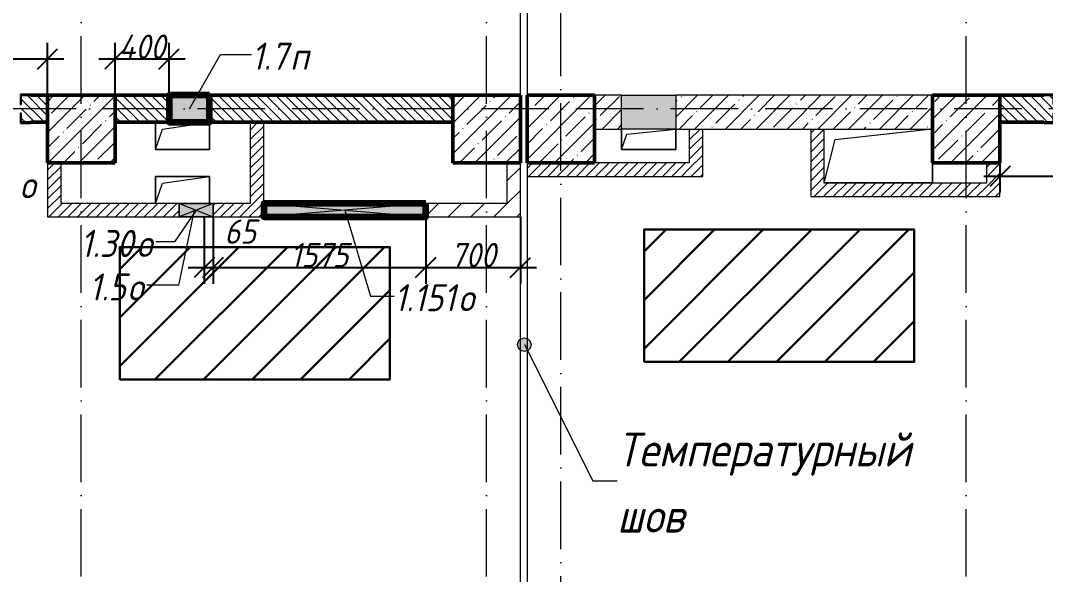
# Model space of a CAD drawing. Header units: millimetres. Extents: x -356862 to 418287, y 0 to 839748.
# Drawn here: x -141915 to -134328, y 461550 to 465651 of the extents above; entities that cross this region are included whole.
import ezdxf

# ---------------------------------------------------------------- set-up
doc = ezdxf.new("R2010")
doc.units = ezdxf.units.MM
doc.linetypes.add('50_200_ШТРИХ_1Т_ш5_п1_п1_', pattern=[700, 500, -100, 0, -100])
for name, color, linetype, lineweight in [('0) строит. леса', 20, 'Continuous', 30), ('9.7) Заделка 956 шт', 6, 'Continuous', 158), ('A-____-____-DIMS', 7, 'Continuous', 9), ('A-DETL-GENF-OTLN', 7, 'Continuous', 9), ('A-FLOR-____-OTLN', 7, 'Continuous', 9), ('A-GENM-____-MCUT', 7, 'Continuous', 25), ('A-GENM-____-OTLN', 7, 'Continuous', 9), ('A-GENM-____-OTLN-1', 7, 'Continuous', 25), ('A-GLAZ-____-IDEN', 7, 'Continuous', 9), ('A-GLAZ-____-OTLN', 7, 'Continuous', 9), ('A-WALL-____-MCUT-1', 7, 'Continuous', 9), ('A-WALL-____-MCUT-2', 7, 'Continuous', 50), ('A-WALL-____-PATT-1', 7, 'Continuous', 9), ('A-WALL-FNSH-MCUT-1', 7, 'Continuous', 9), ('G-____-____-TEXT', 7, 'Continuous', 9), ('S-COLS-____-MCUT', 7, 'Continuous', 50), ('S-COLS-____-OTLN', 7, 'Continuous', 9), ('S-GRID-____-OTLN-1', 7, '50_200_ШТРИХ_1Т_ш5_п1_п1_', 9)]:
    doc.layers.add(name, color=color, linetype=linetype, lineweight=lineweight)
doc.layers.add('A-GLAZ-____-OTLN-1', color=7, linetype='Continuous', lineweight=9, true_color=0xc0c0c0)
doc.styles.add('ISOCPEUR_I', font='isocpeui.ttf', dxfattribs={"width": 0.9, "height": 2.5})
doc.styles.add('ISOCPEUR_I_10', font='isocpeui.ttf', dxfattribs={"width": 0.9, "height": 180})
doc.styles.add('ISOCPEUR_I_9', font='isocpeui.ttf', dxfattribs={"width": 0.9, "height": 250})
doc.dimstyles.new('ISO-1_8_0_9К_СРЕДНИЙ_Кладочные_3', dxfattribs={"dimscale": 304.8, "dimtxt": 179.276612, "dimasz": 0.492126, "dimexe": 0.393701, "dimexo": 0, "dimgap": 0, "dimtad": 1, "dimdec": 3, "dimrnd": 0.001, "dimdsep": 46, "dimtxsty": 'ISOCPEUR_I_10', "dimblk1": 'OBLIQUE', "dimblk2": 'OBLIQUE', "dimsah": 1, "dimcen": 0.09, "dimdle": 0.393701, "dimazin": 0, "dimtfac": 1, "dimtdec": 4, "dimtix": 1, "dimtmove": 0, "dimatfit": 3, "dimfxl": 1, "dimtvp": 1, "dimtolj": 1, "dimtzin": 0, "dimarcsym": 2})
doc.dimstyles.new('ISO-1_8_0_9К_СРЕДНИЙ_Кладочные_4', dxfattribs={"dimscale": 304.8, "dimtxt": 179.276612, "dimasz": 0.492126, "dimexe": 0.393701, "dimexo": 0, "dimgap": 0, "dimtad": 1, "dimdec": 3, "dimrnd": 0.001, "dimdsep": 46, "dimtxsty": 'ISOCPEUR_I_10', "dimblk1": 'OBLIQUE', "dimblk2": 'OBLIQUE', "dimsah": 1, "dimcen": 0.09, "dimdle": 0.393701, "dimazin": 0, "dimtfac": 1, "dimtdec": 4, "dimtix": 1, "dimtmove": 1, "dimatfit": 3, "dimfxl": 1, "dimtvp": 1, "dimtolj": 1, "dimtzin": 0, "dimarcsym": 2})
pattern_1 = [(135, (-176515.067, 459015.94), (-35.35534, -35.35534), [])]
pattern_2 = [(45, (-176515.067, 459015.94), (-35.35534, 35.35534), [])]
pattern_3 = [(45, (-176515.07, 459015.94), (-84.8528, 84.8528), [])]

# ---------------------------------------------------------------- blocks, each defined once
blk = doc.blocks.new('BSC_Колонна _Прямоугольная - 500х500-V75-АР1_План отверстий 1 этажа в осях 1-64_А-ГГ')
at = {"layer": 'S-COLS-____-OTLN'}
h = blk.add_hatch(dxfattribs=at)
h.set_pattern_fill('FP_107', color=256, style=0, pattern_type=2)
h.set_pattern_definition([(45, (-38050, -5831.04), (-114.04925, 114.04925), []), (45, (-37935.95, -5831.04), (-114.04925, 114.04925), [201.613, -40.323, 3.353, -36.97])])
h.paths.add_polyline_path([(-250, -250), (250, -250), (250, 250), (-250, 250)], flags=0)
at = {"layer": 'S-COLS-____-MCUT'}
for p, q in [((250, 250), (-250, 250)), ((-250, 250), (-250, -250)), ((250, -250), (250, 250)), ((-250, -250), (250, -250))]:
    blk.add_line(p, q, dxfattribs=at)
blk = doc.blocks.new('BSC_Колонна _Прямоугольная - 500х500-V97-АР1_План отверстий 1 этажа в осях 1-64_А-ГГ')
at = {"layer": 'S-COLS-____-OTLN'}
h = blk.add_hatch(dxfattribs=at)
h.set_pattern_fill('FP_129', color=256, style=0, pattern_type=2)
h.set_pattern_definition([(45, (-38600, -5831.04), (-114.04925, 114.04925), []), (45, (-38485.95, -5831.04), (-114.04925, 114.04925), [201.613, -40.323, 3.353, -36.97])])
h.paths.add_polyline_path([(-250, -250), (250, -250), (250, 250), (-250, 250)], flags=0)
at = {"layer": 'S-COLS-____-MCUT'}
for p, q in [((250, 250), (-250, 250)), ((-250, 250), (-250, -250)), ((250, -250), (250, 250)), ((-250, -250), (250, -250))]:
    blk.add_line(p, q, dxfattribs=at)
blk = doc.blocks.new('BSC_Колонна _Прямоугольная - 500х500-V104-АР1_План отверстий 1 этажа в осях 1-64_А-ГГ')
at = {"layer": 'S-COLS-____-OTLN'}
h = blk.add_hatch(dxfattribs=at)
h.set_pattern_fill('FP_136', color=256, style=0, pattern_type=2)
h.set_pattern_definition([(45, (-35050, -5831.04), (-114.04925, 114.04925), []), (45, (-34935.95, -5831.04), (-114.04925, 114.04925), [201.613, -40.323, 3.353, -36.97])])
h.paths.add_polyline_path([(-250, -250), (250, -250), (250, 250), (-250, 250)], flags=0)
at = {"layer": 'S-COLS-____-MCUT'}
for p, q in [((250, 250), (-250, 250)), ((-250, 250), (-250, -250)), ((250, -250), (250, 250)), ((-250, -250), (250, -250))]:
    blk.add_line(p, q, dxfattribs=at)
blk = doc.blocks.new('BSC_Колонна _Прямоугольная - 500х500-V142-АР1_План отверстий 1 этажа в осях 1-64_А-ГГ')
at = {"layer": 'S-COLS-____-OTLN'}
h = blk.add_hatch(dxfattribs=at)
h.set_pattern_fill('FP_176', color=256, style=0, pattern_type=2)
h.set_pattern_definition([(45, (-41600, -5831.04), (-114.04925, 114.04925), []), (45, (-41485.95, -5831.04), (-114.04925, 114.04925), [201.613, -40.323, 3.353, -36.97])])
h.paths.add_polyline_path([(-250, -250), (250, -250), (250, 250), (-250, 250)], flags=0)
at = {"layer": 'S-COLS-____-MCUT'}
for p, q in [((250, 250), (-250, 250)), ((-250, 250), (-250, -250)), ((250, -250), (250, 250)), ((-250, -250), (250, -250))]:
    blk.add_line(p, q, dxfattribs=at)
blk = doc.blocks.new('Фахверк_СКБ_Уголок - 200_4010-27904266-АР1_План отверстий 1 этажа в осях 1-64_А-ГГ')
at = {"layer": 'A-GENM-____-MCUT'}
for p, q in [((125, 156), (50, 156)), ((50, 156), (50, 150)), ((125, 81), (125, 156)), ((50, 150), (119, 150)), ((119, 150), (119, 81)), ((119, 81), (125, 81)), ((125, 19), (119, 19)), ((119, 19), (119, -50)), ((125, -56), (125, 19)), ((119, -50), (50, -50)), ((50, -50), (50, -56)), ((50, -56), (125, -56))]:
    blk.add_line(p, q, dxfattribs=at)
blk = doc.blocks.new('Фахверк_СКБ_Уголок - 200_4010_1-27904659-АР1_План отверстий 1 этажа в осях 1-64_А-ГГ')
at = {"layer": 'A-GENM-____-MCUT'}
for p, q in [((125, 156), (50, 156)), ((50, 156), (50, 150)), ((125, 81), (125, 156)), ((50, 150), (119, 150)), ((119, 150), (119, 81)), ((119, 81), (125, 81)), ((125, 19), (119, 19)), ((119, 19), (119, -50)), ((125, -56), (125, 19)), ((119, -50), (50, -50)), ((50, -50), (50, -56)), ((50, -56), (125, -56))]:
    blk.add_line(p, q, dxfattribs=at)
blk = doc.blocks.new('AR_Отверстие Ниша - Лючок-32405722-АР1_План отверстий 1 этажа в осях 1-64_А-ГГ')
at = {"layer": 'A-GLAZ-____-OTLN-1'}
blk.add_hatch(color=256, dxfattribs=at).paths.add_polyline_path([(200, -125), (200, 125), (-200, 125), (-200, -125)], flags=0)
at = {"layer": 'A-GLAZ-____-OTLN'}
for p, q in [((-200, 125), (200, 125)), ((-200, -125), (-200, 125)), ((200, 125), (200, -125)), ((200, -125), (-200, -125))]:
    blk.add_line(p, q, dxfattribs=at)
blk = doc.blocks.new('AR_Отверстие Ниша - Лючок-32404260-АР1_План отверстий 1 этажа в осях 1-64_А-ГГ')
at = {"layer": 'A-GLAZ-____-OTLN'}
blk.add_hatch(color=256, dxfattribs=at).paths.add_polyline_path([(150, 100), (-150, 100), (-150, -100), (150, -100)], flags=0)
for p, q in [((150, 100), (-150, 100)), ((-150, 100), (-150, -100)), ((150, -100), (150, 100)), ((-150, -100), (150, -100))]:
    blk.add_line(p, q, dxfattribs=at)
blk = doc.blocks.new('AR_Отверстие прямоугольное _в плите_ - AR_Отверстие прямоугольное _в плите_-30459223-АР1_План отверстий 1 этажа в осях 1-64_А-ГГ')
at = {"layer": 'A-GENM-____-OTLN'}
for p, q in [((-200, 100), (-200, -100)), ((-150, 50), (200, 100)), ((200, -100), (200, 100)), ((-200, -100), (-150, 50)), ((-200, -100), (200, -100))]:
    blk.add_line(p, q, dxfattribs=at)
blk = doc.blocks.new('AR_Отверстие прямоугольное _в плите_ - AR_Отверстие прямоугольное _в плите_-30459225-АР1_План отверстий 1 этажа в осях 1-64_А-ГГ')
at = {"layer": 'A-GENM-____-OTLN'}
for p, q in [((-200, 75), (-200, -75)), ((-200, -75), (-162.5, 37.5)), ((-162.5, 37.5), (200, 75)), ((200, -75), (200, 75)), ((-200, -75), (200, -75))]:
    blk.add_line(p, q, dxfattribs=at)
blk = doc.blocks.new('AR_Отверстие прямоугольное _в плите_ - AR_Отверстие прямоугольное _в плите_-30552658-АР1_План отверстий 1 этажа в осях 1-64_А-ГГ')
at = {"layer": 'A-GENM-____-OTLN'}
for p, q in [((-320, 120), (377.4, 197.5)), ((-400, -200), (-320, 120)), ((400, -200), (400, -52.5)), ((-400, -200), (400, -200))]:
    blk.add_line(p, q, dxfattribs=at)
blk = doc.blocks.new('AR_Отверстие прямоугольное _в плите_ - AR_Отверстие прямоугольное _в плите_-V203-АР1_План отверстий 1 этажа в осях 1-64_А-ГГ')
at = {"layer": 'A-GENM-____-OTLN'}
for p, q in [((200, 100), (-200, 100)), ((-200, 100), (-200, -100)), ((-150, 50), (200, 100)), ((200, -100), (200, 100)), ((-200, -100), (-150, 50))]:
    blk.add_line(p, q, dxfattribs=at)
blk = doc.blocks.new('AR_Отверстие прямоугольное _в стене__БезПР - AR_Отверстие прямоугольное _в стене__БезПР-36428102-АР1_План отверстий 1 этажа в осях 1-64_А-ГГ')
at = {"layer": 'A-GLAZ-____-OTLN'}
blk.add_hatch(color=256, dxfattribs=at).paths.add_polyline_path([(600, -50), (600, 50), (-600, 50), (-600, -50)], flags=0)
at = {"layer": 'A-DETL-GENF-OTLN'}
for p, q in [((-600, -50), (-600, 50)), ((-600, 50), (600, 50)), ((600, 50), (-600, -50)), ((-600, 50), (600, -50)), ((600, 50), (-600, 50)), ((-600, 50), (-600, -50)), ((600, 50), (600, -50)), ((600, -50), (600, 50)), ((600, -50), (-600, -50)), ((-600, -50), (600, -50))]:
    blk.add_line(p, q, dxfattribs=at)
at = {"layer": 'A-GLAZ-____-OTLN'}
blk.add_line((600, 50), (-600, 50), dxfattribs=at)
blk = doc.blocks.new('AR_Отверстие прямоугольное _в стене__БезПР - AR_Отверстие прямоугольное _в стене__БезПР-36428135-АР1_План отверстий 1 этажа в осях 1-64_А-ГГ')
at = {"layer": 'A-GLAZ-____-OTLN'}
blk.add_hatch(color=256, dxfattribs=at).paths.add_polyline_path([(125, -50), (125, 50), (-125, 50), (-125, -50)], flags=0)
at = {"layer": 'A-DETL-GENF-OTLN'}
for p, q in [((-125, -50), (-125, 50)), ((-125, 50), (125, 50)), ((125, 50), (-125, -50)), ((-125, 50), (125, -50)), ((125, 50), (-125, 50)), ((-125, 50), (-125, -50)), ((125, 50), (125, -50)), ((125, -50), (125, 50)), ((125, -50), (-125, -50)), ((-125, -50), (125, -50))]:
    blk.add_line(p, q, dxfattribs=at)
blk = doc.blocks.new('_Oblique')
at = {"color": 0, "linetype": 'ByBlock', "lineweight": -2}
blk.add_line((-0.5, -0.5), (0.5, 0.5), dxfattribs=at)
blk = doc.blocks.new('*D13321')
at = {"layer": 'A-____-____-DIMS', "color": 0, "lineweight": -2, "transparency": 16777216}
for p, q in [((-141215.1, 465097), (-141215.1, 465486.4)), ((-140815.1, 465070.5), (-140815.1, 465486.4)), ((-141335.1, 465366.4), (-140695.1, 465366.4))]:
    blk.add_line(p, q, dxfattribs=at)
at = {"layer": 'Defpoints', "color": 0, "transparency": 16777216}
for p in [(-140815.1, 465366.4), (-141215.1, 465097), (-140815.1, 465070.5)]:
    blk.add_point(p, dxfattribs=at)
at = {"layer": 'A-____-____-DIMS', "color": 0, "lineweight": -2, "transparency": 16777216, "xscale": 150, "yscale": 150, "zscale": 150, "rotation": 180}
blk.add_blockref('_Oblique', (-141215.1, 465366.4), dxfattribs=at)
at = {"layer": 'A-____-____-DIMS', "color": 0, "lineweight": -2, "transparency": 16777216, "xscale": 150, "yscale": 150, "zscale": 150}
blk.add_blockref('_Oblique', (-140815.1, 465366.4), dxfattribs=at)
at = {"layer": 'A-____-____-DIMS', "color": 0, "transparency": 16777216, "insert": (-141015.1, 465456.4), "char_height": 180, "width": 426.127, "attachment_point": 5, "style": 'ISOCPEUR_I_10'}
blk.add_mtext('\\A1;400', dxfattribs=at)
blk = doc.blocks.new('*D13323')
at = {"layer": 'A-____-____-DIMS', "color": 0, "lineweight": -2, "transparency": 16777216}
for p, q in [((-142665.1, 465097), (-142665.1, 465486.4)), ((-141715.1, 465097), (-141715.1, 465486.4)), ((-142785.1, 465366.4), (-141595.1, 465366.4))]:
    blk.add_line(p, q, dxfattribs=at)
at = {"layer": 'Defpoints', "color": 0, "transparency": 16777216}
for p in [(-141715.1, 465366.4), (-142665.1, 465097), (-141715.1, 465097)]:
    blk.add_point(p, dxfattribs=at)
at = {"layer": 'A-____-____-DIMS', "color": 0, "lineweight": -2, "transparency": 16777216, "xscale": 150, "yscale": 150, "zscale": 150, "rotation": 180}
blk.add_blockref('_Oblique', (-142665.1, 465366.4), dxfattribs=at)
at = {"layer": 'A-____-____-DIMS', "color": 0, "lineweight": -2, "transparency": 16777216, "xscale": 150, "yscale": 150, "zscale": 150}
blk.add_blockref('_Oblique', (-141715.1, 465366.4), dxfattribs=at)
at = {"layer": 'A-____-____-DIMS', "color": 0, "transparency": 16777216, "insert": (-142190.1, 465456.4), "char_height": 180, "width": 409.578, "attachment_point": 5, "style": 'ISOCPEUR_I_10'}
blk.add_mtext('\\A1;950', dxfattribs=at)
blk = doc.blocks.new('*D13372')
at = {"layer": 'A-____-____-DIMS', "color": 0, "lineweight": -2, "transparency": 16777216}
for p, q in [((-134665.1, 464897), (-134665.1, 464377.5)), ((-133515.1, 464897), (-133515.1, 464377.5)), ((-134785.1, 464497.5), (-133395.1, 464497.5))]:
    blk.add_line(p, q, dxfattribs=at)
at = {"layer": 'Defpoints', "color": 0, "transparency": 16777216}
for p in [(-134665.1, 464897), (-133515.1, 464897), (-133515.1, 464497.5)]:
    blk.add_point(p, dxfattribs=at)
at = {"layer": 'A-____-____-DIMS', "color": 0, "lineweight": -2, "transparency": 16777216, "xscale": 150, "yscale": 150, "zscale": 150, "rotation": 180}
blk.add_blockref('_Oblique', (-134665.1, 464497.5), dxfattribs=at)
at = {"layer": 'A-____-____-DIMS', "color": 0, "lineweight": -2, "transparency": 16777216, "xscale": 150, "yscale": 150, "zscale": 150}
blk.add_blockref('_Oblique', (-133515.1, 464497.5), dxfattribs=at)
at = {"layer": 'A-____-____-DIMS', "color": 0, "transparency": 16777216, "insert": (-134090.1, 464587.5), "char_height": 180, "width": 463.361, "attachment_point": 5, "style": 'ISOCPEUR_I_10'}
blk.add_mtext('\\A1;1150', dxfattribs=at)
blk = doc.blocks.new('*D13374')
at = {"layer": 'A-____-____-DIMS', "color": 0, "lineweight": -2, "transparency": 16777216}
for p, q in [((-140555.1, 464197), (-140555.1, 463702.6)), ((-140490.1, 464197), (-140490.1, 463702.6)), ((-140675.1, 463822.6), (-140370.1, 463822.6))]:
    blk.add_line(p, q, dxfattribs=at)
at = {"layer": 'Defpoints', "color": 0, "transparency": 16777216}
for p in [(-140555.1, 464197), (-140490.1, 464197), (-140490.1, 463822.6)]:
    blk.add_point(p, dxfattribs=at)
at = {"layer": 'A-____-____-DIMS', "color": 0, "lineweight": -2, "transparency": 16777216, "xscale": 150, "yscale": 150, "zscale": 150, "rotation": 180}
blk.add_blockref('_Oblique', (-140555.1, 463822.6), dxfattribs=at)
at = {"layer": 'A-____-____-DIMS', "color": 0, "lineweight": -2, "transparency": 16777216, "xscale": 150, "yscale": 150, "zscale": 150}
blk.add_blockref('_Oblique', (-140490.1, 463822.6), dxfattribs=at)
at = {"layer": 'A-____-____-DIMS', "color": 0, "transparency": 16777216, "insert": (-140406.6, 464177.7), "char_height": 180, "width": 273.052, "attachment_point": 1, "line_spacing_factor": 1.149209, "style": 'ISOCPEUR_I_10'}
blk.add_mtext('\\A1;65', dxfattribs=at)
blk = doc.blocks.new('*D13375')
at = {"layer": 'A-____-____-DIMS', "color": 0, "lineweight": -2, "transparency": 16777216}
for p, q in [((-140490.1, 464197), (-140490.1, 463702.6)), ((-138915.1, 464197), (-138915.1, 463702.6)), ((-140610.1, 463822.6), (-138795.1, 463822.6))]:
    blk.add_line(p, q, dxfattribs=at)
at = {"layer": 'Defpoints', "color": 0, "transparency": 16777216}
for p in [(-140490.1, 464197), (-138915.1, 464197), (-138915.1, 463822.6)]:
    blk.add_point(p, dxfattribs=at)
at = {"layer": 'A-____-____-DIMS', "color": 0, "lineweight": -2, "transparency": 16777216, "xscale": 150, "yscale": 150, "zscale": 150, "rotation": 180}
blk.add_blockref('_Oblique', (-140490.1, 463822.6), dxfattribs=at)
at = {"layer": 'A-____-____-DIMS', "color": 0, "lineweight": -2, "transparency": 16777216, "xscale": 150, "yscale": 150, "zscale": 150}
blk.add_blockref('_Oblique', (-138915.1, 463822.6), dxfattribs=at)
at = {"layer": 'A-____-____-DIMS', "color": 0, "transparency": 16777216, "insert": (-139702.6, 463913.7), "char_height": 180, "width": 504.733, "attachment_point": 5, "style": 'ISOCPEUR_I_10'}
blk.add_mtext('\\A1;1575', dxfattribs=at)
blk = doc.blocks.new('*D13376')
at = {"layer": 'A-____-____-DIMS', "color": 0, "lineweight": -2, "transparency": 16777216}
for p, q in [((-138915.1, 464197), (-138915.1, 463702.6)), ((-138215.1, 464197), (-138215.1, 463702.6)), ((-139035.1, 463822.6), (-138095.1, 463822.6))]:
    blk.add_line(p, q, dxfattribs=at)
at = {"layer": 'Defpoints', "color": 0, "transparency": 16777216}
for p in [(-138915.1, 464197), (-138215.1, 464197), (-138215.1, 463822.6)]:
    blk.add_point(p, dxfattribs=at)
at = {"layer": 'A-____-____-DIMS', "color": 0, "lineweight": -2, "transparency": 16777216, "xscale": 150, "yscale": 150, "zscale": 150, "rotation": 180}
blk.add_blockref('_Oblique', (-138915.1, 463822.6), dxfattribs=at)
at = {"layer": 'A-____-____-DIMS', "color": 0, "lineweight": -2, "transparency": 16777216, "xscale": 150, "yscale": 150, "zscale": 150}
blk.add_blockref('_Oblique', (-138215.1, 463822.6), dxfattribs=at)
at = {"layer": 'A-____-____-DIMS', "color": 0, "transparency": 16777216, "insert": (-138565.1, 463913.7), "char_height": 180, "width": 409.578, "attachment_point": 5, "style": 'ISOCPEUR_I_10'}
blk.add_mtext('\\A1;700', dxfattribs=at)

msp = doc.modelspace()

# ---------------------------------------------------------------- hatches: boundary and pattern name
at = {"layer": '0) строит. леса'}
h = msp.add_hatch(dxfattribs=at)
h.set_pattern_fill('ANSI31', color=256, scale=80)
h.set_pattern_definition([(45, (-136859.22, 609141.76), (-179.60512, 179.60512), [])])
h.paths.add_polyline_path([(-137299.4515, 463123.2593), (-135299.4515, 463123.2593), (-135299.4515, 464103.2593), (-137299.4515, 464103.2593)])
h = msp.add_hatch(dxfattribs=at)
h.set_pattern_fill('ANSI31', color=256, scale=80)
h.set_pattern_definition([(45, (-140740.37, 609012.32), (-179.60512, 179.60512), [])])
h.paths.add_polyline_path([(-141180.6027, 462993.8263), (-139180.6027, 462993.8263), (-139180.6027, 463973.8263), (-141180.6027, 463973.8263)])
at = {"layer": 'A-WALL-____-PATT-1'}
h = msp.add_hatch(dxfattribs=at)
h.set_pattern_fill('FP_6', color=256, style=0, pattern_type=2)
h.set_pattern_definition(pattern_1)
h.paths.add_polyline_path([(-141840.0675, 464896.983), (-141715.0675, 464896.983), (-141715.0675, 465096.983), (-141909.0675, 465096.983), (-141909.0675, 465027.983), (-141915.0675, 465027.983), (-141915.0675, 464965.983), (-141909.0675, 464965.983), (-141909.0675, 464896.983)], flags=0)
h.paths.add_polyline_path([(-143790.0675, 464896.983), (-143721.0675, 464896.983), (-143721.0675, 464965.983), (-143715.0675, 464965.983), (-143715.0675, 465027.983), (-143721.0675, 465027.983), (-143721.0675, 465096.983), (-144065.0675, 465096.983), (-144065.0675, 464896.983)], flags=0)
h.paths.add_polyline_path([(-145409.0675, 464896.983), (-144665.0675, 464896.983), (-144665.0675, 465096.983), (-145409.0675, 465096.983), (-145409.0675, 465027.983), (-145415.0675, 465027.983), (-145415.0675, 464965.983), (-145409.0675, 464965.983), (-145409.0675, 464910.3909)], flags=0)
h.paths.add_polyline_path([(-146121.0675, 464896.983), (-146121.0675, 464965.983), (-146115.0675, 464965.983), (-146115.0675, 465027.983), (-146121.0675, 465027.983), (-146121.0675, 465096.983), (-146409.0675, 465096.983), (-146409.0675, 465027.983), (-146415.0675, 465027.983), (-146415.0675, 464965.983), (-146409.0675, 464965.983), (-146409.0675, 464896.983), (-146190.0675, 464896.983)], flags=0)
h.paths.add_polyline_path([(-147121.0675, 464896.983), (-147121.0675, 464965.983), (-147115.0675, 464965.983), (-147115.0675, 465027.983), (-147121.0675, 465027.983), (-147121.0675, 465096.983), (-147215.0675, 465096.983), (-147215.0675, 464896.983), (-147190.0675, 464896.983)], flags=0)
h = msp.add_hatch(dxfattribs=at)
h.set_pattern_fill('FP_6', color=256, style=0, pattern_type=2)
h.set_pattern_definition(pattern_1)
h.paths.add_polyline_path([(-140515.0675, 464896.983), (-138715.0675, 464896.983), (-138715.0675, 465096.983), (-140515.0675, 465096.983)], flags=0)
h.paths.add_polyline_path([(-141215.0675, 464896.983), (-140815.0675, 464896.983), (-140815.0675, 465096.983), (-141215.0675, 465096.983)], flags=0)
h = msp.add_hatch(dxfattribs=at)
h.set_pattern_fill('FP_27', color=256, style=0, pattern_type=2)
h.set_pattern_definition([(45, (-176515.07, 459015.94), (-114.04925, 114.04925), []), (45, (-176401.02, 459015.94), (-114.04925, 114.04925), [201.612, -40.322, 3.353, -36.97])])
h.paths.add_polyline_path([(-135165.0675, 464846.983), (-135165.0675, 465096.983), (-137065.0675, 465096.983), (-137065.0675, 464846.983), (-135878.3389, 464846.983)], flags=0)
h.paths.add_polyline_path([(-137665.0675, 464846.983), (-137465.0675, 464846.983), (-137465.0675, 465096.983), (-137665.0675, 465096.983)], flags=0)
h = msp.add_hatch(dxfattribs=at)
h.set_pattern_fill('FP_6', color=256, style=0, pattern_type=2)
h.set_pattern_definition(pattern_1)
h.paths.add_polyline_path([(-132559.0675, 464896.983), (-132165.0675, 464896.983), (-132165.0675, 465096.983), (-132559.0675, 465096.983), (-132559.0675, 465027.983), (-132565.0675, 465027.983), (-132565.0675, 464965.983), (-132559.0675, 464965.983), (-132559.0675, 464936.983)], flags=0)
h.paths.add_polyline_path([(-134271.0675, 464896.983), (-134271.0675, 464965.983), (-134265.0675, 464965.983), (-134265.0675, 465027.983), (-134271.0675, 465027.983), (-134271.0675, 465096.983), (-134665.0675, 465096.983), (-134665.0675, 464896.983), (-134340.0675, 464896.983)], flags=0)
h = msp.add_hatch(dxfattribs=at)
h.set_pattern_fill('FP_5', color=256, style=0, pattern_type=2)
h.set_pattern_definition(pattern_2)
h.paths.add_polyline_path([(-140115.0675, 464296.983), (-140115.0675, 464896.983), (-140215.0675, 464896.983), (-140215.0675, 464296.983)], flags=0)
h = msp.add_hatch(dxfattribs=at)
h.set_pattern_fill('FP_5', color=256, style=0, pattern_type=2)
h.set_pattern_definition(pattern_2)
h.paths.add_polyline_path([(-136865.0675, 464496.983), (-136865.0675, 464846.983), (-136965.0675, 464846.983), (-136965.0675, 464496.983)], flags=0)
h = msp.add_hatch(dxfattribs=at)
h.set_pattern_fill('FP_5', color=256, style=0, pattern_type=2)
h.set_pattern_definition(pattern_2)
h.paths.add_polyline_path([(-135965.0675, 464446.983), (-135965.0675, 464846.983), (-136065.0675, 464846.983), (-136065.0675, 464446.983)], flags=0)
h = msp.add_hatch(dxfattribs=at)
h.set_pattern_fill('FP_5', color=256, style=0, pattern_type=2)
h.set_pattern_definition(pattern_2)
h.paths.add_polyline_path([(-141615.0675, 464196.983), (-141615.0675, 464596.983), (-141715.0675, 464596.983), (-141715.0675, 464196.983)], flags=0)
h = msp.add_hatch(dxfattribs=at)
h.set_pattern_fill('FP_4', color=256, style=0, pattern_type=2)
h.set_pattern_definition(pattern_3)
h.paths.add_polyline_path([(-138215.0675, 464196.983), (-138215.0675, 464596.983), (-138315.0675, 464596.983), (-138315.0675, 464196.983)], flags=0)
h = msp.add_hatch(dxfattribs=at)
h.set_pattern_fill('FP_5', color=256, style=0, pattern_type=2)
h.set_pattern_definition(pattern_2)
h.paths.add_polyline_path([(-136965.0675, 464496.983), (-136965.0675, 464596.983), (-138165.0675, 464596.983), (-138165.0675, 464496.983), (-137645.8032, 464496.983)], flags=0)
h = msp.add_hatch(dxfattribs=at)
h.set_pattern_fill('FP_5', color=256, style=0, pattern_type=2)
h.set_pattern_definition(pattern_2)
h.paths.add_polyline_path([(-134665.0675, 464346.983), (-134665.0675, 464596.983), (-134765.0675, 464596.983), (-134765.0675, 464346.983)], flags=0)
h = msp.add_hatch(dxfattribs=at)
h.set_pattern_fill('FP_5', color=256, style=0, pattern_type=2)
h.set_pattern_definition(pattern_2)
h.paths.add_polyline_path([(-134765.0675, 464346.983), (-134765.0675, 464446.983), (-136065.0675, 464446.983), (-136065.0675, 464346.983), (-135878.3389, 464346.983)], flags=0)
h = msp.add_hatch(dxfattribs=at)
h.set_pattern_fill('FP_5', color=256, style=0, pattern_type=2)
h.set_pattern_definition(pattern_2)
h.paths.add_polyline_path([(-140115.0675, 464196.983), (-140115.0675, 464296.983), (-140490.0675, 464296.983), (-140490.0675, 464196.983)], flags=0)
h.paths.add_polyline_path([(-141180.7318, 464196.983), (-140740.0675, 464196.983), (-140740.0675, 464296.983), (-141615.0675, 464296.983), (-141615.0675, 464196.983)], flags=0)
h = msp.add_hatch(dxfattribs=at)
h.set_pattern_fill('FP_4', color=256, style=0, pattern_type=2)
h.set_pattern_definition(pattern_3)
h.paths.add_polyline_path([(-138315.0675, 464196.983), (-138315.0675, 464296.983), (-138915.0675, 464296.983), (-138915.0675, 464196.983)], flags=0)
at = {"layer": 'G-____-____-TEXT'}
h = msp.add_hatch(color=256, dxfattribs=at)
edge = h.paths.add_edge_path(flags=0)
edge.add_arc((-138185.073, 463251.3472), 50, 0, 360)

# ---------------------------------------------------------------- linework, layer by layer
at = {"layer": '0) строит. леса'}
for points in [[(-137299.4515, 463123.2593), (-135299.4515, 463123.2593), (-135299.4515, 464103.2593), (-137299.4515, 464103.2593)], [(-141180.6027, 462993.8263), (-139180.6027, 462993.8263), (-139180.6027, 463973.8263), (-141180.6027, 463973.8263)]]:
    msp.add_lwpolyline(points, close=True, dxfattribs=at)
at = {"layer": '9.7) Заделка 956 шт'}
for points in [[(-140515.0675, 465096.983), (-140815.0675, 465096.983), (-140815.0675, 464896.983), (-140515.0675, 464896.983)], [(-138915.0675, 464296.983), (-140115.0675, 464296.983), (-140115.0675, 464196.983), (-138915.0675, 464196.983)]]:
    msp.add_lwpolyline(points, close=True, dxfattribs=at)
at = {"layer": 'A-FLOR-____-OTLN'}
for p, q in [((-138215.0675, 465096.983), (-138215.0675, 467996.983)), ((-138165.0675, 467996.983), (-138165.0675, 465096.983)), ((-140915.0675, 464696.983), (-140915.0675, 464896.983)), ((-140515.0675, 464896.983), (-140515.0675, 464696.983)), ((-137465.0675, 464696.983), (-137465.0675, 464846.983)), ((-137065.0675, 464846.983), (-137065.0675, 464696.983)), ((-140515.0675, 464696.983), (-140915.0675, 464696.983)), ((-137065.0675, 464696.983), (-137465.0675, 464696.983)), ((-135165.0675, 464596.983), (-135165.0675, 464449.4892)), ((-140915.0675, 464496.983), (-140515.0675, 464496.983)), ((-140915.0675, 464296.983), (-140915.0675, 464496.983)), ((-140515.0675, 464496.983), (-140515.0675, 464296.983)), ((-138165.0675, 464496.983), (-138165.0675, 457596.983)), ((-135165.0675, 464449.4892), (-135965.0675, 464449.4892)), ((-138215.0675, 457596.983), (-138215.0675, 464196.983))]:
    msp.add_line(p, q, dxfattribs=at)
at = {"layer": 'A-GLAZ-____-IDEN'}
for p, q in [((-140665.0675, 464996.983), (-140435.4199, 465398.5954)), ((-140435.4199, 465398.5954), (-140205.7724, 465398.5954)), ((-140615.0675, 464246.983), (-140774.7083, 464012.4696)), ((-140630.0675, 464246.983), (-140744.6946, 463690.7224)), ((-139515.0675, 464246.983), (-139323.3667, 463610.9968)), ((-140774.7083, 464012.4696), (-140913.6521, 464012.4696)), ((-140744.6946, 463690.7224), (-140978.896, 463690.7224)), ((-139323.3667, 463610.9968), (-139150.0214, 463610.9968))]:
    msp.add_line(p, q, dxfattribs=at)
at = {"layer": 'A-WALL-____-MCUT-1'}
for p, q in [((-137465.0675, 465096.983), (-137665.0675, 465096.983)), ((-135165.0675, 465096.983), (-137065.0675, 465096.983)), ((-137665.0675, 464846.983), (-137465.0675, 464846.983)), ((-137065.0675, 464846.983), (-135165.0675, 464846.983))]:
    msp.add_line(p, q, dxfattribs=at)
at = {"layer": 'A-WALL-____-MCUT-2'}
for p, q in [((-141715.0675, 465096.983), (-141840.0675, 465096.983)), ((-140815.0675, 465096.983), (-141215.0675, 465096.983)), ((-138715.0675, 465096.983), (-140515.0675, 465096.983)), ((-134340.0675, 465096.983), (-134665.0675, 465096.983)), ((-141840.0675, 464896.983), (-141715.0675, 464896.983)), ((-141215.0675, 464896.983), (-140815.0675, 464896.983)), ((-140515.0675, 464896.983), (-138715.0675, 464896.983)), ((-134665.0675, 464896.983), (-134340.0675, 464896.983))]:
    msp.add_line(p, q, dxfattribs=at)
at = {"layer": 'A-WALL-FNSH-MCUT-1'}
for p, q in [((-140215.0675, 464896.983), (-140215.0675, 464296.983)), ((-140115.0675, 464296.983), (-140115.0675, 464896.983)), ((-136965.0675, 464846.983), (-136965.0675, 464596.983)), ((-136865.0675, 464496.983), (-136865.0675, 464846.983)), ((-136065.0675, 464846.983), (-136065.0675, 464346.983)), ((-135965.0675, 464446.983), (-135965.0675, 464846.983)), ((-141715.0675, 464596.983), (-141715.0675, 464196.983)), ((-141615.0675, 464296.983), (-141615.0675, 464596.983)), ((-138315.0675, 464596.983), (-138315.0675, 464296.983)), ((-138215.0675, 464196.983), (-138215.0675, 464596.983)), ((-138165.0675, 464596.983), (-138165.0675, 464496.983)), ((-136965.0675, 464596.983), (-137665.0675, 464596.983)), ((-134765.0675, 464596.983), (-134765.0675, 464446.983)), ((-134665.0675, 464346.983), (-134665.0675, 464596.983)), ((-138165.0675, 464496.983), (-136865.0675, 464496.983)), ((-134765.0675, 464446.983), (-135965.0675, 464446.983)), ((-140740.0675, 464296.983), (-141615.0675, 464296.983)), ((-140215.0675, 464296.983), (-140490.0675, 464296.983)), ((-138315.0675, 464296.983), (-138915.0675, 464296.983)), ((-136065.0675, 464346.983), (-134665.0675, 464346.983)), ((-141715.0675, 464196.983), (-140740.0675, 464196.983)), ((-140490.0675, 464196.983), (-140115.0675, 464196.983)), ((-138915.0675, 464196.983), (-138215.0675, 464196.983))]:
    msp.add_line(p, q, dxfattribs=at)
at = {"layer": 'G-____-____-TEXT'}
for p, q in [((-138185.073, 463251.3472), (-137678.0165, 462243.9638)), ((-137678.0165, 462243.9638), (-137498.3285, 462243.9638))]:
    msp.add_line(p, q, dxfattribs=at)
msp.add_circle((-138185.073, 463251.3472), 50, dxfattribs=at)
at = {"layer": 'S-GRID-____-OTLN-1'}
for p, q in [((-141465.0675, 454533.3346), (-141465.0675, 469166.4803)), ((-138465.0675, 454533.3346), (-138465.0675, 469166.4803)), ((-137915.0675, 454737.3823), (-137915.0675, 469166.4803)), ((-134915.0675, 454533.3346), (-134915.0675, 469166.4803)), ((-86196.2802, 464996.983), (-181183.8377, 464996.983))]:
    msp.add_line(p, q, dxfattribs=at)

# ---------------------------------------------------------------- block references
at = {"layer": 'A-GENM-____-OTLN'}
for name, p in [('AR_Отверстие прямоугольное _в плите_ - AR_Отверстие прямоугольное _в плите_-30459223-АР1_План отверстий 1 этажа в осях 1-64_А-ГГ', (-140715.0675, 464796.983)), ('AR_Отверстие прямоугольное _в плите_ - AR_Отверстие прямоугольное _в плите_-30459225-АР1_План отверстий 1 этажа в осях 1-64_А-ГГ', (-137265.0675, 464771.983)), ('AR_Отверстие прямоугольное _в плите_ - AR_Отверстие прямоугольное _в плите_-30552658-АР1_План отверстий 1 этажа в осях 1-64_А-ГГ', (-135565.0675, 464649.4892)), ('AR_Отверстие прямоугольное _в плите_ - AR_Отверстие прямоугольное _в плите_-V203-АР1_План отверстий 1 этажа в осях 1-64_А-ГГ', (-140715.0675, 464396.983))]:
    msp.add_blockref(name, p, dxfattribs=at)
at = {"layer": 'A-GENM-____-OTLN-1', "rotation": 180}
msp.add_blockref('Фахверк_СКБ_Уголок - 200_4010_1-27904659-АР1_План отверстий 1 этажа в осях 1-64_А-ГГ', (-141790.0675, 465046.983), dxfattribs=at)
at = {"layer": 'A-GENM-____-OTLN-1'}
msp.add_blockref('Фахверк_СКБ_Уголок - 200_4010-27904266-АР1_План отверстий 1 этажа в осях 1-64_А-ГГ', (-134390.0675, 464946.983), dxfattribs=at)
at = {"layer": 'A-GLAZ-____-OTLN', "rotation": 180}
msp.add_blockref('AR_Отверстие Ниша - Лючок-32404260-АР1_План отверстий 1 этажа в осях 1-64_А-ГГ', (-140665.0675, 464996.983), dxfattribs=at)
at = {"layer": 'A-GLAZ-____-OTLN'}
for name, p in [('AR_Отверстие Ниша - Лючок-32405722-АР1_План отверстий 1 этажа в осях 1-64_А-ГГ', (-137265.0675, 464971.983)), ('AR_Отверстие прямоугольное _в стене__БезПР - AR_Отверстие прямоугольное _в стене__БезПР-36428135-АР1_План отверстий 1 этажа в осях 1-64_А-ГГ', (-140615.0675, 464246.983)), ('AR_Отверстие прямоугольное _в стене__БезПР - AR_Отверстие прямоугольное _в стене__БезПР-36428102-АР1_План отверстий 1 этажа в осях 1-64_А-ГГ', (-139515.0675, 464246.983))]:
    msp.add_blockref(name, p, dxfattribs=at)
at = {"layer": 'S-COLS-____-OTLN'}
for name, p in [('BSC_Колонна _Прямоугольная - 500х500-V104-АР1_План отверстий 1 этажа в осях 1-64_А-ГГ', (-141465.0675, 464846.983)), ('BSC_Колонна _Прямоугольная - 500х500-V75-АР1_План отверстий 1 этажа в осях 1-64_А-ГГ', (-138465.0675, 464846.983)), ('BSC_Колонна _Прямоугольная - 500х500-V97-АР1_План отверстий 1 этажа в осях 1-64_А-ГГ', (-137915.0675, 464846.983)), ('BSC_Колонна _Прямоугольная - 500х500-V142-АР1_План отверстий 1 этажа в осях 1-64_А-ГГ', (-134915.0675, 464846.983))]:
    msp.add_blockref(name, p, dxfattribs=at)

# ---------------------------------------------------------------- texts
at = {"layer": 'A-GLAZ-____-IDEN', "char_height": 200, "attachment_point": 1, "style": 'ISOCPEUR_I_9'}
for s, insert, width in [('1.7', (-140205.7724, 465486.21), 346.329), ('\\fISOCPEUR|b0|i1|c204|p34|;\\W.9;п', (-139920.0224, 465486.21), 158.734125), ('\\fISOCPEUR|b0|i1|c204|p34|;\\W.9;о', (-141920.3206, 464534.4662), 158.734125), ('1.30', (-141473.1037, 464100.0841), 505.063125), ('\\fISOCPEUR|b0|i1|c204|p34|;\\W.9;о', (-141056.385, 464100.0841), 158.734125), ('1.5', (-141407.8537, 463778.337), 346.329), ('\\fISOCPEUR|b0|i1|c204|p34|;\\W.9;о', (-141122.1037, 463778.337), 158.734125), ('1.151', (-139150.0214, 463698.6114), 577.215), ('\\fISOCPEUR|b0|i1|c204|p34|;\\W.9;о', (-138673.7714, 463698.6114), 158.734125)]:
    msp.add_mtext(s, dxfattribs=dict(at, insert=insert, width=width))
at = {"layer": 'G-____-____-TEXT', "char_height": 250, "attachment_point": 1, "style": 'ISOCPEUR_I'}
for s, insert, width in [('Температурный', (-137498.3285, 462599.818), 2763.416813), ('шов', (-137498.3285, 462110.3388), 656.582063)]:
    msp.add_mtext(s, dxfattribs=dict(at, insert=insert, width=width))

# ---------------------------------------------------------------- dimensions: what is measured, and where the dimension line sits
at = {"layer": 'A-____-____-DIMS'}
for base, p1, p2, override, picture, middle in [((-141715.0675, 465366.4178), (-142665.0675, 465096.983), (-141715.0675, 465096.983), {"dimpost": '<>', "dimfxl": 950}, '*D13323', (-142190.0675, 465456.4178)), ((-140815.0675, 465366.4178), (-141215.0675, 465096.983), (-140815.0675, 465070.4949), {"dimpost": '<>', "dimfxl": 400.876061}, '*D13321', (-141015.0675, 465456.4178)), ((-133515.0675, 464497.461), (-134665.0675, 464896.983), (-133515.0675, 464896.983), {"dimpost": '<>', "dimfxl": 1150}, '*D13372', (-134090.0675, 464587.461)), ((-138915.0675, 463822.5652), (-140490.0675, 464196.983), (-138915.0675, 464196.983), {"dimpost": '<>', "dimfxl": 1575}, '*D13375', (-139702.5675, 463913.7243)), ((-138215.0675, 463822.5652), (-138915.0675, 464196.983), (-138215.0675, 464196.983), {"dimpost": '<>', "dimfxl": 700}, '*D13376', (-138565.0675, 463913.7243))]:
    dim = msp.add_linear_dim(base=base, p1=p1, p2=p2, dimstyle='ISO-1_8_0_9К_СРЕДНИЙ_Кладочные_3', override=override, dxfattribs=at)
    dim.commit()
    dim.dimension.update_dxf_attribs({"geometry": picture, "text_midpoint": middle})
dim = msp.add_linear_dim(base=(-140490.0675, 463822.5652), p1=(-140555.0675, 464196.983), p2=(-140490.0675, 464196.983), dimstyle='ISO-1_8_0_9К_СРЕДНИЙ_Кладочные_4', override={"dimpost": '<>', "dimfxl": 65}, dxfattribs=at)
dim.commit()
dim.dimension.update_dxf_attribs({"geometry": '*D13374', "text_midpoint": (-140270.0642, 463937.7273), "dimtype": 160})

doc.saveas('drawing.dxf')
